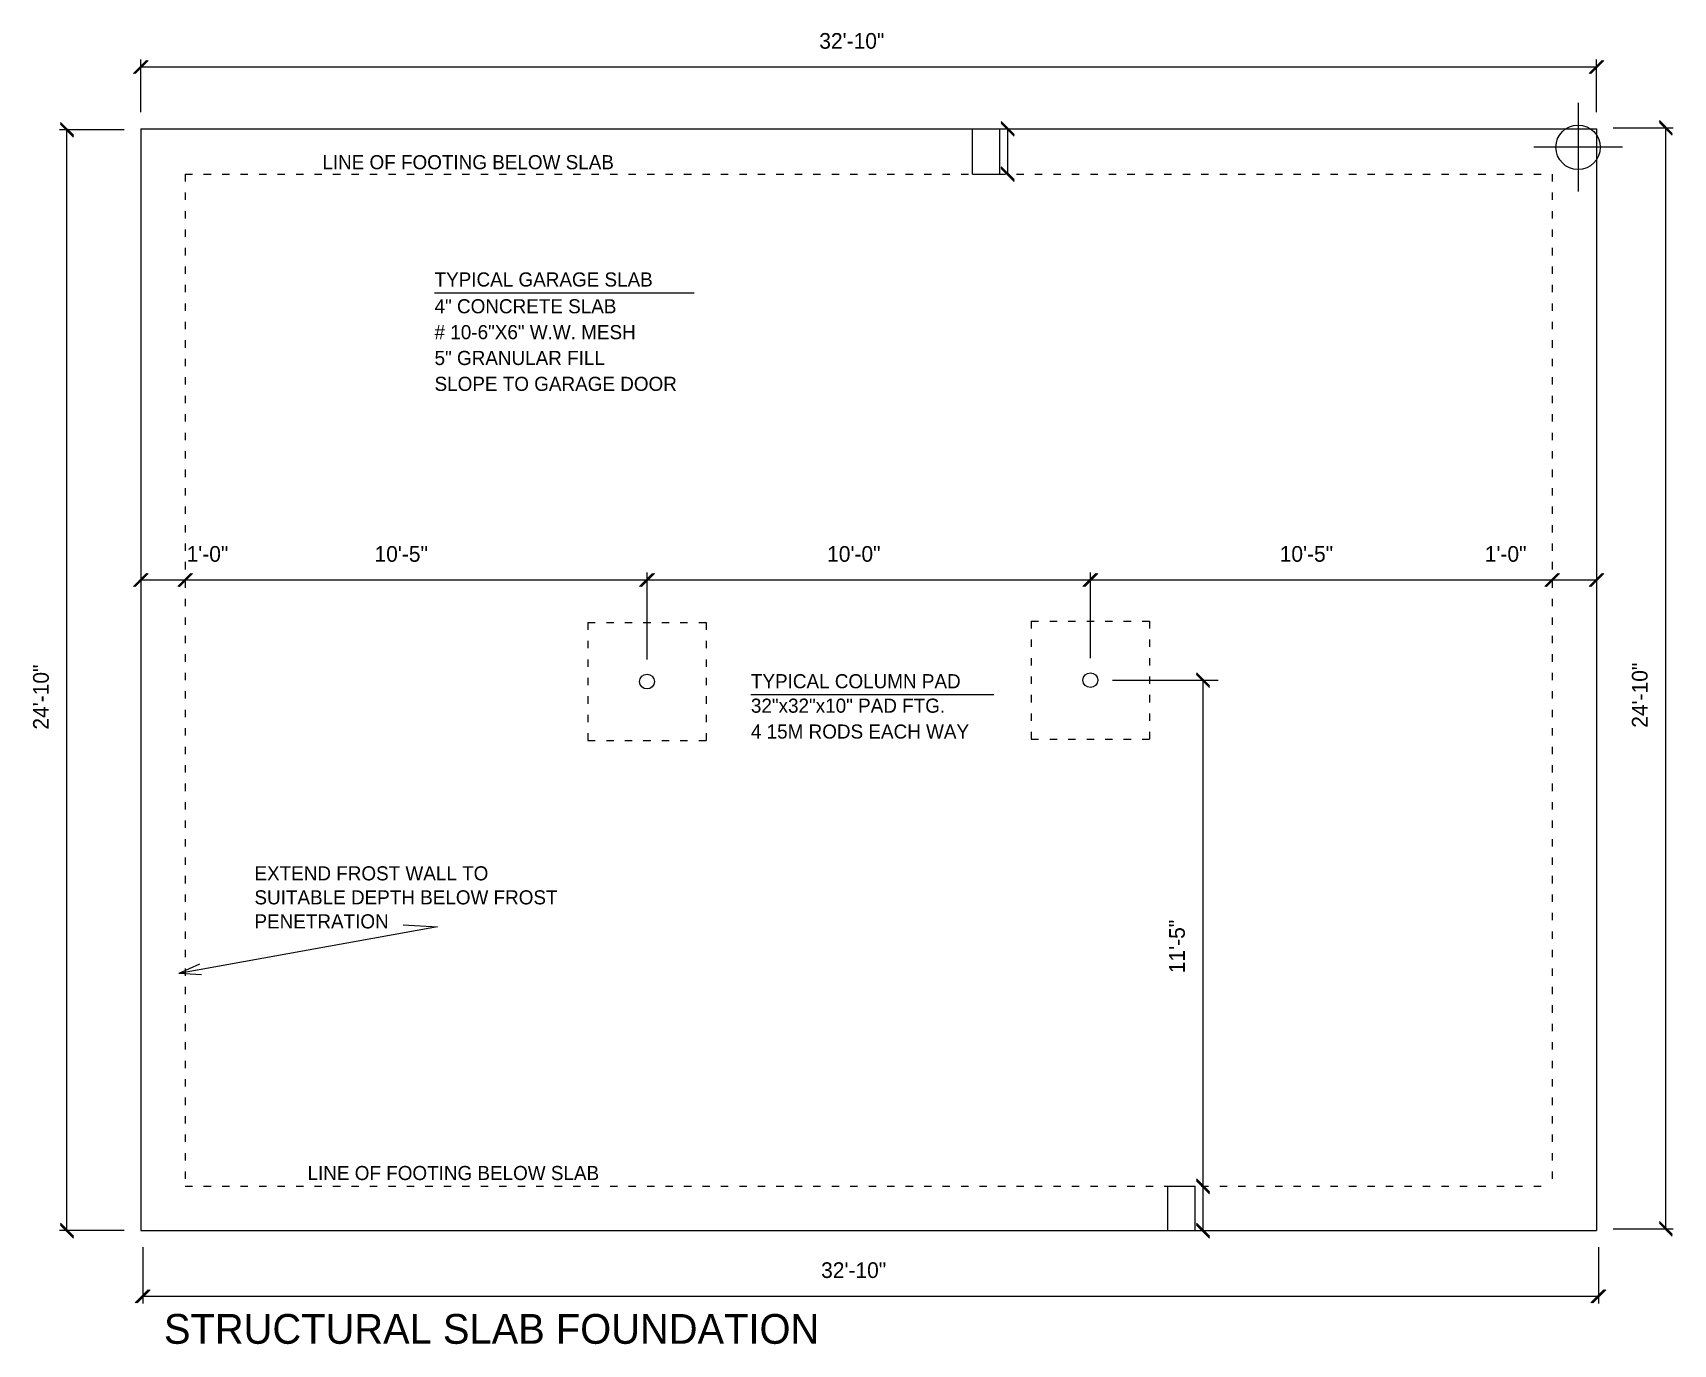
# Model space of a CAD drawing. Extents: x 683 to 1127, y 1003 to 1358.
import ezdxf

# ---------------------------------------------------------------- set-up
doc = ezdxf.new("R2010")
doc.units = 0
doc.linetypes.add('SMALL', pattern=[5, 2, -3])
for name, color, linetype in [('LAYER_1', 1, 'CONTINUOUS'), ('LAYER_11', 11, 'CONTINUOUS'), ('LAYER_12', 12, 'CONTINUOUS'), ('LAYER_14', 14, 'CONTINUOUS'), ('LAYER_2', 2, 'CONTINUOUS'), ('LAYER_3', 3, 'CONTINUOUS'), ('LAYER_4', 4, 'CONTINUOUS')]:
    doc.layers.add(name, color=color, linetype=linetype)

msp = doc.modelspace()

# ---------------------------------------------------------------- linework, layer by layer
at = {"layer": 'LAYER_1'}
for p, q in [((1101.5, 1339), (1101.5, 1315)), ((1113.5, 1327), (1089.5, 1327))]:
    msp.add_line(p, q, dxfattribs=at)
msp.add_circle((1101.5, 1327), 6, dxfattribs=at)
at = {"layer": 'LAYER_11'}
for p, q in [((714, 1350.5), (710.5, 1347)), ((714.25, 1350.5), (710.75, 1347)), ((714.5, 1350.5), (711, 1347)), ((1104.5, 1347), (1108, 1350.5)), ((1104.75, 1347), (1108.25, 1350.5)), ((1105, 1347), (1108.5, 1350.5)), ((712.5, 1348.75), (1106.5, 1348.75)), ((694.25, 1330.25), (690.75, 1333.75)), ((694.25, 1330), (690.75, 1333.5)), ((694.25, 1329.75), (690.75, 1333.25)), ((937.62, 1319.75), (937.62, 1332)), ((937.62, 1332), (945.01, 1332)), ((945.01, 1319.75), (945.01, 1332)), ((948.88, 1330.5), (945.38, 1334)), ((948.88, 1330.25), (945.38, 1333.75)), ((948.88, 1330), (945.38, 1333.5)), ((947.12, 1319.75), (947.12, 1332)), ((1127, 1330.75), (1123.5, 1334.25)), ((1127, 1330.5), (1123.5, 1334)), ((1127, 1330.25), (1123.5, 1333.75)), ((1125.25, 1034.25), (1125.25, 1332.25)), ((692.5, 1033.75), (692.5, 1331.75)), ((937.62, 1319.75), (945.01, 1319.75)), ((945.38, 1321.75), (948.88, 1318.25)), ((945.38, 1321.5), (948.88, 1318)), ((945.38, 1321.25), (948.88, 1317.75)), ((714, 1211.62), (710.5, 1208.12)), ((714.25, 1211.62), (710.75, 1208.12)), ((714.5, 1211.62), (711, 1208.12)), ((712.5, 1209.88), (724.5, 1209.88)), ((722.5, 1208.12), (726, 1211.62)), ((726, 1211.62), (722.5, 1208.12)), ((722.75, 1208.12), (726.25, 1211.62)), ((726.25, 1211.62), (722.75, 1208.12)), ((723, 1208.12), (726.5, 1211.62)), ((726.5, 1211.62), (723, 1208.12)), ((724.5, 1209.88), (849.5, 1209.88)), ((847.5, 1208.12), (851, 1211.62)), ((851, 1211.62), (847.5, 1208.12)), ((847.75, 1208.12), (851.25, 1211.62)), ((851.25, 1211.62), (847.75, 1208.12)), ((848, 1208.12), (851.5, 1211.62)), ((851.5, 1211.62), (848, 1208.12)), ((849.5, 1209.88), (969.5, 1209.88)), ((967.5, 1208.12), (971, 1211.62)), ((971, 1211.62), (967.5, 1208.12)), ((967.75, 1208.12), (971.25, 1211.62)), ((971.25, 1211.62), (967.75, 1208.12)), ((968, 1208.12), (971.5, 1211.62)), ((971.5, 1211.62), (968, 1208.12)), ((969.5, 1209.88), (1094.5, 1209.88)), ((1092.5, 1208.12), (1096, 1211.62)), ((1096, 1211.62), (1092.5, 1208.12)), ((1092.75, 1208.12), (1096.25, 1211.62)), ((1096.25, 1211.62), (1092.75, 1208.12)), ((1093, 1208.12), (1096.5, 1211.62)), ((1096.5, 1211.62), (1093, 1208.12)), ((1094.5, 1209.88), (1106.5, 1209.88)), ((1104.5, 1208.12), (1108, 1211.62)), ((1104.75, 1208.12), (1108.25, 1211.62)), ((1105, 1208.12), (1108.5, 1211.62)), ((1001.75, 1181.25), (998.25, 1184.75)), ((1001.75, 1181), (998.25, 1184.5)), ((1001.75, 1180.75), (998.25, 1184.25)), ((1000, 1045.75), (1000, 1182.75)), ((990.49, 1033.75), (990.49, 1045.75)), ((990.49, 1045.75), (997.88, 1045.75)), ((997.88, 1033.75), (997.88, 1045.75)), ((1001.75, 1044.25), (998.25, 1047.75)), ((998.25, 1047.75), (1001.75, 1044.25)), ((1001.75, 1044), (998.25, 1047.5)), ((998.25, 1047.5), (1001.75, 1044)), ((1001.75, 1043.75), (998.25, 1047.25)), ((998.25, 1047.25), (1001.75, 1043.75)), ((1000, 1033.75), (1000, 1045.75)), ((690.75, 1035.75), (694.25, 1032.25)), ((690.75, 1035.5), (694.25, 1032)), ((690.75, 1035.25), (694.25, 1031.75)), ((998.25, 1035.75), (1001.75, 1032.25)), ((998.25, 1035.5), (1001.75, 1032)), ((998.25, 1035.25), (1001.75, 1031.75)), ((1123.5, 1036.25), (1127, 1032.75)), ((1123.5, 1036), (1127, 1032.5)), ((1123.5, 1035.75), (1127, 1032.25)), ((990.49, 1033.75), (997.88, 1033.75)), ((714.5, 1017.75), (711, 1014.25)), ((714.75, 1017.75), (711.25, 1014.25)), ((715, 1017.75), (711.5, 1014.25)), ((1105, 1014.25), (1108.5, 1017.75)), ((1105.25, 1014.25), (1108.75, 1017.75)), ((1105.5, 1014.25), (1109, 1017.75)), ((713, 1016), (1107, 1016))]:
    msp.add_line(p, q, dxfattribs=at)
at = {"layer": 'LAYER_14', "linetype": 'SMALL'}
for p, q in [((833.5, 1198.38), (865.5, 1198.38)), ((833.5, 1198.38), (833.5, 1166.38)), ((865.5, 1198.38), (865.5, 1166.38)), ((953.5, 1198.75), (985.5, 1198.75)), ((953.5, 1198.75), (953.5, 1166.75)), ((985.5, 1198.75), (985.5, 1166.75)), ((833.5, 1166.38), (865.5, 1166.38)), ((953.5, 1166.75), (985.5, 1166.75))]:
    msp.add_line(p, q, dxfattribs=at)
at = {"layer": 'LAYER_14'}
for centre in [(849.5, 1182.38), (969.5, 1182.75)]:
    msp.add_circle(centre, 2, dxfattribs=at)
at = {"layer": 'LAYER_2'}
for p, q in [((712.5, 1332), (1106.5, 1332)), ((712.5, 1332), (712.5, 1033.75)), ((1106.5, 1332), (1106.5, 1033.75)), ((712.5, 1033.75), (1106.5, 1033.75))]:
    msp.add_line(p, q, dxfattribs=at)
at = {"layer": 'LAYER_2', "linetype": 'SMALL'}
for p, q in [((724.5, 1319.75), (1094.5, 1319.75)), ((724.5, 1319.75), (724.5, 1045.75)), ((1094.5, 1319.75), (1094.5, 1045.75)), ((724.5, 1045.75), (1094.5, 1045.75))]:
    msp.add_line(p, q, dxfattribs=at)
at = {"layer": 'LAYER_3'}
for p, q in [((712.5, 1336.5), (712.5, 1350.75)), ((1106.5, 1336.5), (1106.5, 1350.75)), ((1111, 1332.25), (1127.25, 1332.25)), ((708, 1331.75), (690.5, 1331.75)), ((849.5, 1188.38), (849.5, 1211.88)), ((849.5, 1188.38), (849.5, 1208.25)), ((969.5, 1188.75), (969.5, 1211.88)), ((969.5, 1188.75), (969.5, 1208.5)), ((975.5, 1182.75), (1002, 1182.75)), ((975.5, 1182.75), (1004.12, 1182.75)), ((708, 1033.75), (690.5, 1033.75)), ((1111, 1034.25), (1127.25, 1034.25)), ((713, 1029.25), (713, 1014)), ((1107, 1029.25), (1107, 1014))]:
    msp.add_line(p, q, dxfattribs=at)
at = {"layer": 'LAYER_4'}
for p, q in [((792, 1287.64), (862.25, 1287.64)), ((877.62, 1178.89), (943.38, 1178.89)), ((792.75, 1116), (722.75, 1103.38)), ((783.5, 1116.57), (792.75, 1116)), ((728.4, 1105.85), (722.75, 1103.38)), ((728.91, 1103.03), (722.75, 1103.38))]:
    msp.add_line(p, q, dxfattribs=at)

# ---------------------------------------------------------------- texts
at = {"layer": 'LAYER_11'}
for s, p in [('32\'-10"', (896.13, 1353.68)), ('1\'-0"', (724.88, 1214.81)), ('10\'-5"', (775.75, 1214.81)), ('10\'-0"', (898.25, 1214.81)), ('10\'-5"', (1020.75, 1214.81)), ('1\'-0"', (1076.25, 1214.81)), ('32\'-10"', (896.63, 1020.93))]:
    msp.add_text(s, height=4.245, dxfattribs=at).set_placement(p)
for s, p in [('24\'-10"', (687.57, 1169.37)), ('24\'-10"', (1120.32, 1169.87)), ('11\'-5"', (995.07, 1103.44))]:
    msp.add_text(s, height=4.245, rotation=90, dxfattribs=at).set_placement(p)
at = {"layer": 'LAYER_12'}
for s, p in [('LINE OF FOOTING BELOW SLAB', (761.62, 1321.06)), ('4" CONCRETE SLAB', (792, 1282.06)), ('# 10-6"X6" W.W. MESH', (792, 1275.06)), ('5" GRANULAR FILL', (792, 1268.06)), ('SLOPE TO GARAGE DOOR', (792, 1261.06)), ('32"x32"x10" PAD FTG.', (877.62, 1173.94)), ('4 15M RODS EACH WAY', (877.62, 1166.94)), ('EXTEND FROST WALL TO ', (743.25, 1128.56)), ('SUITABLE DEPTH BELOW FROST', (743.25, 1122.06)), ('PENETRATION', (743.25, 1115.56)), ('LINE OF FOOTING BELOW SLAB', (757.62, 1047.44))]:
    msp.add_text(s, height=3.8205, dxfattribs=at).set_placement(p)
at = {"layer": 'LAYER_4'}
for s, height, p in [('TYPICAL GARAGE SLAB', 3.8205, (792, 1289.31)), ('TYPICAL COLUMN PAD', 3.8205, (877.62, 1180.56)), ('STRUCTURAL SLAB FOUNDATION', 8.0655, (718.75, 1003.12))]:
    msp.add_text(s, height=height, dxfattribs=at).set_placement(p)

doc.saveas('drawing.dxf')
